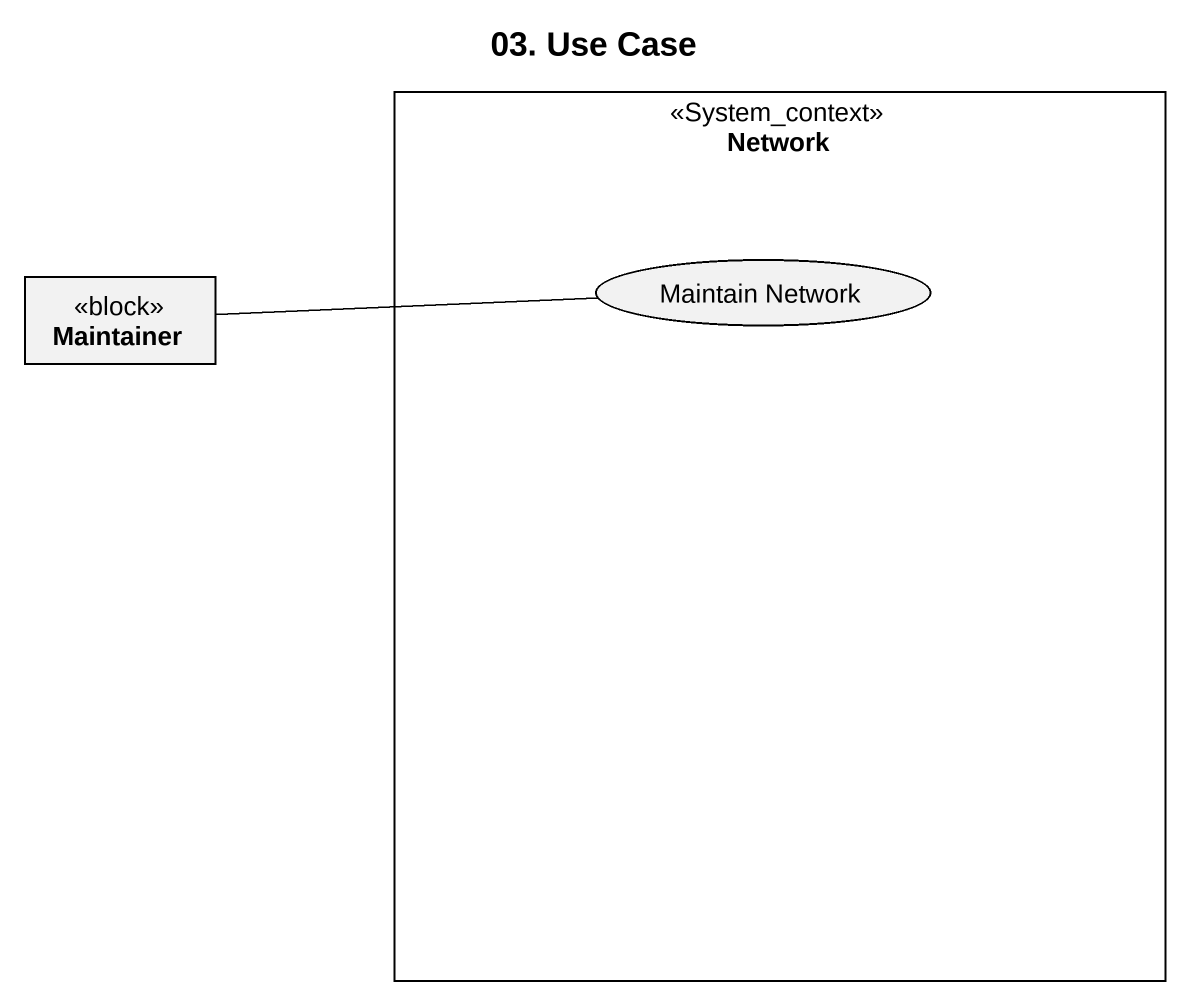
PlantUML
@startuml
title 03. Use Case
allowmixing
hide circle
hide empty members
rectangle "Network" as Network_ <<System_context>> {
  usecase "Maintain Network" as Maintain_Network
}
class Maintainer <<block>>
Maintainer -right- Maintain_Network
@enduml
